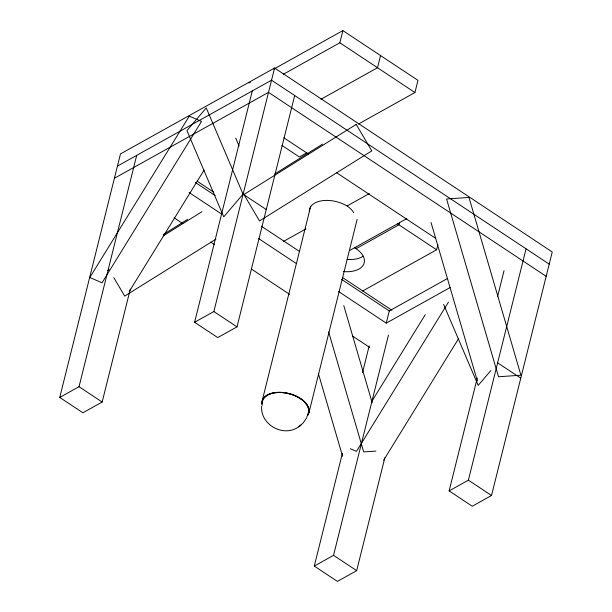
<?xml version="1.0" encoding="UTF-8"?>
<svg xmlns="http://www.w3.org/2000/svg" width="612" height="612" viewBox="0 0 612 612"><rect width="100%" height="100%" fill="white"/><g stroke="black" fill="none" stroke-linecap="round" stroke-linejoin="round"><path stroke-width="0.92" d="M130.302 289.132L102.158 402.03L82.895 412.771L59.754 397.44L120.472 153.91L274.581 68.009L552.246 251.968L491.528 495.498L472.265 506.231L449.124 490.901L477.276 378.002M59.754 397.44L79.017 386.7L136.698 155.349M294.686 95.518L237.005 326.862L217.742 337.602L194.601 322.272L252.282 90.92M194.601 322.272L213.863 311.531L274.581 68.009M283.295 74.297L339.844 42.779L342.873 30.6L417.973 80.356L414.936 92.527L358.395 124.052M262.074 401.258L310.728 206.114M380.549 55.562L377.512 67.733L320.971 99.251M347.226 205.234L347.325 206.19A24.12 13.908 14 0 1 353.713 212.632M308.938 412.718L357.133 219.417M356.253 247.937L356.345 248.893A24.12 13.908 14 0 1 363.329 264.996A24.12 13.908 14 0 1 343.255 271.544M399.575 222.194L398.925 224.803L356.062 248.702A24.136 13.915 14 0 0 354.593 247.86M384.833 457.761L356.681 570.659L337.419 581.4L314.277 566.069L342.429 453.171M362.503 372.662L369.189 345.826M338.558 291.526L386.248 323.128L389.286 310.95L447.41 278.552M314.277 566.069L333.54 555.329L388.459 335.085M362.595 291.021L436.601 249.765L437.901 244.548M497.579 296.568L504.043 270.657M449.124 490.901L468.387 480.168L526.075 248.816M306.864 417.476L303.292 422.793L299.941 425.837M129.178 291.633L204.156 169.998M371.255 402.291L425.241 314.713M448.458 302.16L356.49 451.373L350.378 448.726M383.632 460.216L458.602 338.574M243.048 194.157L223.747 216.832L186.935 130.608L206.236 107.934L243.048 194.157L266.189 209.488M490.862 370.528L478.194 385.407L443.616 304.416M261.63 406.36C260.23 425.409 284.932 438.192 299.635 426.067M298.587 426.855L301.05 425.003M163.335 234.518L187.563 219.394M163.213 235.88L201.983 211.683M274.75 173.976L322.394 144.233M215.952 239.139L124.695 296.109L113.832 277.672M248.916 82.98L250.576 82.054M273.862 69.072L342.873 30.6M117.435 166.089L271.544 80.187L549.209 264.147M114.398 178.268L268.507 92.358L546.172 276.326M306.841 152.786L299.352 156.963L281.834 145.35M107.498 270.55L109.104 269.655M283.478 241.426L305.954 228.896M369.296 193.591L347.035 205.992A24.136 13.915 14 0 0 321.996 200.751A24.136 13.915 14 0 0 309.32 211.683M349.406 250.629L406.789 218.645M386.248 323.128L450.187 287.487M375.829 451.082L363.696 451.908L328.613 331.872M339.844 42.779L414.936 92.527M283.861 137.784L308.502 154.109M336.317 172.538L435.675 238.366M397.333 223.755L436.601 249.765M497.502 362.732L520.636 378.063M197.064 181.16L213.764 192.222M342.575 277.565L391.879 310.23M195.343 182.46L215.217 195.626M261.316 226.165L299.467 251.44M341.595 279.355L389.286 310.95M189.131 192.528L221.72 214.116M258.279 238.343L296.438 263.619M174.068 217.803L182.82 223.594M210.666 242.046L214.644 244.685M251.241 268.928L289.43 294.234M352.283 335.873L369.786 347.471M213.863 311.531L237.005 326.862M468.387 480.168L491.528 495.498M79.017 386.7L102.158 402.03M333.54 555.329L356.681 570.659M235.697 138.075L239.04 145.908M431.055 222.546L477.391 381.077M343.783 305.587L372.173 402.727M318.454 373.764L342.559 456.238M363.268 256.107A24.12 13.908 14 0 1 347.08 259.442M262.158 405.427A24.12 13.908 14 0 1 288.849 393.493A24.12 13.908 14 0 1 306.872 416.55M262.135 404.104A23.868 13.762 14 0 1 288.872 393.615A23.868 13.762 14 0 1 307.369 415.464M262.28 402.772A23.669 13.64 14 0 1 289.629 393.929A23.669 13.64 14 0 1 307.408 415.058M189.284 116.127L89.819 277.504L102.043 282.79L201.509 121.421L189.284 116.127M356.192 124.42L243.936 194.501L259.526 220.947L371.782 150.873L356.192 124.42M468.976 197.447L446.576 198.984L498.528 376.755L520.927 375.217L468.976 197.447"/></g></svg>
